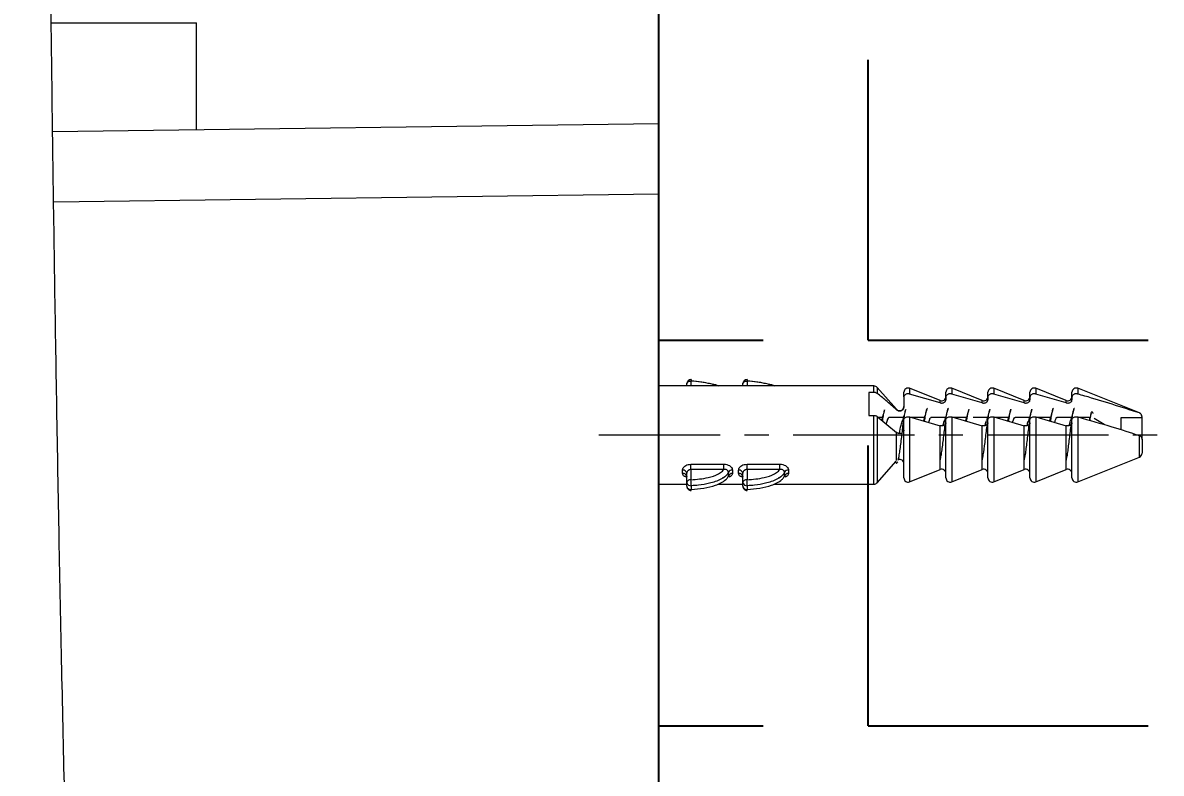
# Model space of a CAD drawing. Extents: x 1944 to 4044, y -46 to 2924.
# Drawn here: x 3646.6 to 3727.9, y 628.8 to 682.3 of the extents above; entities that cross this region are included whole.
import ezdxf

# ---------------------------------------------------------------- set-up
doc = ezdxf.new("R2010")
doc.units = 0
doc.header["$LTSCALE"] = 23.1
doc.linetypes.add('CENTER', pattern=[0.6, 0.375, -0.075, 0.075, -0.075])
doc.layers.get('0').update_dxf_attribs({"linetype": 'CONTINUOUS'})
doc.layers.get('Defpoints').update_dxf_attribs({"linetype": 'CONTINUOUS'})
doc.layers.add('HT', color=3, linetype='CONTINUOUS')
doc.styles.get("Standard").update_dxf_attribs({"font": 'txt.shx', "bigfont": 'whgtxt.shx'})
doc.dimstyles.get("Standard").update_dxf_attribs({"dimtxt": 2.5, "dimasz": 0.18, "dimexe": 0.18, "dimexo": 0.0625, "dimgap": 0.09, "dimtad": 0, "dimtih": 1, "dimtoh": 1, "dimdec": 4, "dimzin": 0, "dimdsep": 46, "dimtxsty": 'Standard', "dimcen": 0.09, "dimadec": 0, "dimazin": 0, "dimtp": 0.001, "dimtm": 0.001, "dimtfac": 1, "dimtdec": 4, "dimtofl": 0, "dimtmove": 0, "dimatfit": 0, "dimfxl": 0, "dimtolj": 1, "dimtzin": 0, "dimarcsym": 0})

# ---------------------------------------------------------------- blocks, each defined once
blk = doc.blocks.new('A$C1AB136E0')
at = {"color": 7, "linetype": 'Continuous', "lineweight": 15}
for p, q in [((472.326, 268.205), (482.646, 268.205)), ((482.646, 260.559), (482.646, 268.205)), ((515.647, 260.991), (472.377, 260.425)), ((515.647, 255.991), (515.647, 260.991)), ((515.647, 255.991), (515.647, 153.064)), ((531.012, 242.292), (515.647, 242.292)), ((517.647, 242.292), (517.647, 242.447)), ((521.647, 242.292), (521.647, 242.447)), ((530.647, 241.833), (530.647, 240.196)), ((531.012, 241.833), (530.647, 241.833)), ((532.622, 240.632), (531.236, 242.192)), ((533.147, 241.521), (533.147, 241.849)), ((533.147, 241.521), (533.147, 240.764)), ((535.735, 241.257), (533.558, 242.128)), ((535.735, 241.091), (533.558, 241.718)), ((536.147, 241.521), (536.147, 241.849)), ((536.147, 241.521), (536.147, 241.295)), ((538.735, 241.257), (536.558, 242.128)), ((538.735, 241.091), (536.558, 241.718)), ((539.147, 241.521), (539.147, 241.849)), ((539.147, 241.521), (539.147, 241.295)), ((541.735, 241.257), (539.558, 242.128)), ((541.735, 241.091), (539.558, 241.718)), ((542.147, 241.521), (542.147, 241.849)), ((542.147, 241.521), (542.147, 241.295)), ((544.735, 241.257), (542.558, 242.128)), ((544.735, 241.091), (542.558, 241.718)), ((545.147, 241.521), (545.147, 241.849)), ((545.147, 241.521), (545.147, 241.295)), ((549.958, 240.368), (545.558, 242.128)), ((515.655, 240.042), (515.647, 240.07)), ((530.647, 240.196), (531.012, 240.196)), ((531.236, 240.126), (532.622, 238.984)), ((531.605, 240.042), (531.337, 240.042)), ((533.105, 240.042), (532.082, 240.042)), ((533.147, 235.735), (533.147, 239.886)), ((533.558, 240.081), (535.735, 239.461)), ((534.605, 240.042), (533.582, 240.042)), ((536.105, 240.042), (535.082, 240.042)), ((536.147, 235.735), (536.147, 239.886)), ((536.558, 240.081), (538.735, 239.461)), ((537.605, 240.042), (536.582, 240.042)), ((539.105, 240.042), (538.081, 240.042)), ((539.147, 235.735), (539.147, 239.886)), ((539.558, 240.081), (541.735, 239.461)), ((540.605, 240.042), (539.581, 240.042)), ((542.105, 240.042), (541.081, 240.042)), ((542.147, 235.735), (542.147, 239.886)), ((542.558, 240.081), (544.735, 239.461)), ((543.605, 240.042), (542.581, 240.042)), ((545.105, 240.042), (544.081, 240.042)), ((544.943, 239.459), (545.038, 239.827)), ((545.147, 235.735), (545.147, 239.886)), ((546.43, 240.042), (545.582, 240.042)), ((547.451, 239.54), (546.72, 239.962)), ((548.647, 240.043), (550.147, 240.043)), ((548.647, 239.178), (548.647, 240.043)), ((550.147, 240.043), (550.147, 240.058)), ((550.147, 238.483), (550.147, 240.043)), ((550.147, 238.483), (550.147, 237.504)), ((517.947, 236.71), (520.296, 236.71)), ((517.947, 236.334), (517.947, 236.71)), ((520.296, 236.334), (520.296, 236.71)), ((521.947, 236.71), (524.296, 236.71)), ((521.947, 236.334), (521.947, 236.71)), ((524.296, 236.334), (524.296, 236.71)), ((531.236, 235.393), (532.596, 236.923)), ((532.736, 236.988), (532.819, 237.264)), ((545.558, 235.457), (549.958, 237.217)), ((517.347, 236.047), (517.347, 236.29)), ((517.647, 235.402), (517.647, 236.075)), ((517.947, 236.334), (517.947, 235.6)), ((520.296, 236.334), (517.947, 236.334)), ((520.604, 235.83), (520.616, 235.873)), ((521.347, 236.047), (521.347, 236.29)), ((521.647, 235.402), (521.647, 236.075)), ((521.947, 236.334), (521.947, 235.6)), ((524.296, 236.334), (521.947, 236.334)), ((524.604, 235.83), (524.616, 235.873)), ((533.558, 235.457), (535.735, 236.328)), ((536.558, 235.457), (538.735, 236.328)), ((539.558, 235.457), (541.735, 236.328)), ((542.558, 235.457), (544.735, 236.328)), ((515.647, 235.292), (517.647, 235.292)), ((517.647, 235.138), (517.647, 235.402)), ((517.963, 235.177), (517.963, 234.913)), ((519.889, 235.292), (521.647, 235.292)), ((521.647, 235.138), (521.647, 235.402)), ((521.963, 235.177), (521.963, 234.913)), ((523.889, 235.292), (531.012, 235.292))]:
    blk.add_line(p, q, dxfattribs=at)
at = {"color": 8, "linetype": 'Continuous', "lineweight": 15}
for p, q in [((472.451, 255.426), (515.647, 255.991)), ((517.947, 242.645), (517.947, 242.292)), ((521.947, 242.645), (521.947, 242.292)), ((531.012, 241.833), (531.012, 242.292)), ((531.236, 242.192), (531.236, 241.762)), ((533.558, 242.128), (533.558, 241.718)), ((536.558, 242.128), (536.558, 241.718)), ((539.558, 242.128), (539.558, 241.718)), ((542.558, 242.128), (542.558, 241.718)), ((545.558, 242.128), (545.558, 241.718)), ((532.622, 240.601), (532.622, 240.632)), ((535.735, 241.091), (535.735, 241.257)), ((538.735, 241.091), (538.735, 241.257)), ((541.735, 241.091), (541.735, 241.257)), ((544.735, 241.091), (544.735, 241.257)), ((531.012, 235.292), (531.012, 240.196)), ((531.236, 240.126), (531.236, 235.393)), ((533.558, 240.081), (533.558, 235.457)), ((536.558, 240.081), (536.558, 235.457)), ((539.558, 240.081), (539.558, 235.457)), ((542.558, 240.081), (542.558, 235.457)), ((545.558, 240.081), (545.558, 235.457)), ((549.958, 240.366), (549.958, 240.368)), ((532.622, 236.971), (532.622, 238.984)), ((535.735, 236.328), (535.735, 239.461)), ((538.735, 236.328), (538.735, 239.461)), ((541.735, 236.328), (541.735, 239.461)), ((544.735, 236.328), (544.735, 239.461)), ((549.958, 237.217), (549.958, 238.76)), ((520.296, 235.737), (520.193, 235.737)), ((524.296, 235.737), (524.193, 235.737))]:
    blk.add_line(p, q, dxfattribs=at)
at = {"color": 7, "linetype": 'Continuous', "lineweight": 15, "flags": 128}
for points in [[(517.647, 242.447), (517.652, 242.486), (517.669, 242.523), (517.697, 242.557), (517.735, 242.587), (517.78, 242.612), (517.832, 242.63), (517.888, 242.641), (517.947, 242.645)], [(521.647, 242.447), (521.652, 242.486), (521.669, 242.523), (521.697, 242.557), (521.735, 242.587), (521.78, 242.612), (521.832, 242.63), (521.888, 242.641), (521.947, 242.645)], [(517.947, 235.6), (517.888, 235.596), (517.832, 235.585), (517.78, 235.567), (517.735, 235.542), (517.697, 235.512), (517.669, 235.478), (517.652, 235.44), (517.647, 235.402)], [(521.947, 235.6), (521.888, 235.596), (521.832, 235.585), (521.78, 235.567), (521.735, 235.542), (521.697, 235.512), (521.669, 235.478), (521.652, 235.44), (521.647, 235.402)]]:
    blk.add_lwpolyline(points, dxfattribs=at)
at = {"color": 7, "linetype": 'Continuous', "lineweight": 15}
for centre, radius, start, end in [((517.947, 242.447), 0.3, 90, 180), ((517.947, 242.447), 0.3, 87.72406, 90), ((517.694, 242.695), 0.27, 355.0317, 11.00296), ((521.947, 242.447), 0.3, 90, 180), ((521.947, 242.447), 0.3, 87.72406, 90), ((521.694, 242.695), 0.27, 355.0317, 11.00296), ((531.012, 241.992), 0.3, 41.63354, 90), ((533.447, 241.849), 0.3, 68.19859, 180), ((535.847, 241.535), 0.3, 248.19859, 0), ((536.447, 241.849), 0.3, 68.19859, 180), ((538.847, 241.535), 0.3, 248.19859, 0), ((539.447, 241.849), 0.3, 68.19859, 180), ((541.847, 241.535), 0.3, 248.19859, 0), ((542.447, 241.849), 0.3, 68.19859, 180), ((544.847, 241.535), 0.3, 248.19859, 0), ((545.447, 241.849), 0.3, 68.19859, 180), ((532.847, 240.831), 0.3, 221.63354, 0), ((549.847, 240.089), 0.3, 48.06744, 68.19859), ((549.847, 237.495), 0.3, 291.80141, 0), ((532.847, 236.753), 0.3, 0, 108.84559), ((517.383, 236.024), 0.268, 11.01932, 97.85444), ((517.375, 235.774), 0.274, 7.72176, 96.05056), ((520.878, 235.992), 0.299, 84.79386, 150.96015), ((520.89, 235.745), 0.302, 87.09534, 154.93986), ((521.383, 236.024), 0.268, 11.01932, 97.85444), ((521.375, 235.774), 0.274, 7.72176, 96.05056), ((524.878, 235.992), 0.299, 84.79386, 150.96015), ((524.89, 235.745), 0.302, 87.09534, 154.93986), ((533.447, 235.735), 0.3, 180, 291.80141), ((535.847, 236.049), 0.3, 0, 111.80141), ((536.447, 235.735), 0.3, 180, 291.80141), ((538.847, 236.049), 0.3, 0, 111.80141), ((539.447, 235.735), 0.3, 180, 291.80141), ((541.847, 236.049), 0.3, 0, 111.80141), ((542.447, 235.735), 0.3, 180, 291.80141), ((544.847, 236.049), 0.3, 0, 111.80141), ((545.447, 235.735), 0.3, 180, 291.80141), ((517.918, 235.448), 0.275, 189.76692, 279.32589), ((517.947, 235.138), 0.3, 180, 272.27594), ((517.918, 235.184), 0.275, 189.76692, 279.32589), ((510.894, 235.124), 7.068, 0.43045, 3.86291), ((517.694, 234.889), 0.27, 348.99704, 4.9683), ((521.918, 235.448), 0.275, 189.76692, 279.32589), ((521.947, 235.138), 0.3, 180, 272.27594), ((521.918, 235.184), 0.275, 189.76692, 279.32589), ((514.894, 235.124), 7.068, 0.43045, 3.86291), ((521.694, 234.889), 0.27, 348.99704, 4.9683), ((531.012, 235.592), 0.3, 270, 318.36646)]:
    blk.add_arc(centre, radius, start, end, dxfattribs=at)
at = {"color": 8, "linetype": 'Continuous', "lineweight": 15}
for centre in [(518.393, 242.644), (522.393, 242.644)]:
    blk.add_arc(centre, 0.446, 166.72608, 179.89694, dxfattribs=at)
at = {"color": 7, "linetype": 'Continuous', "lineweight": 15}
for points, knots in [([(459.003, 95.642), (459.011, 92.871), (459.024, 87.574), (459.136, 79.999), (459.299, 73.094), (459.524, 66.096), (459.814, 59.12), (460.169, 52.345), (460.563, 46.077), (460.984, 40.374), (461.42, 35.27), (461.831, 30.989), (462.228, 27.279), (462.654, 23.657), (463.126, 20.079), (463.642, 16.63), (464.173, 13.542), (464.624, 11.257), (465.103, 9.216), (465.566, 7.56), (466.146, 5.9), (466.791, 4.463), (467.443, 3.36), (467.98, 2.647), (468.413, 2.182), (468.702, 1.904), (469.285, 1.417), (470.131, 0.851), (471.262, 0.358), (472.358, 0.084), (473.424, -0.04), (474.647, 0.006), (476.151, 0.35), (477.833, 1.178), (479.546, 2.757), (480.558, 4.538), (481.042, 5.932), (481.356, 7.23), (481.629, 8.84), (481.879, 11.062), (482.075, 14.191), (482.171, 18.566), (482.146, 23.771), (481.997, 29.791), (481.729, 36.398), (481.355, 43.463), (480.911, 50.836), (480.382, 59.084), (479.775, 68.229), (479.101, 78.246), (478.426, 88.412), (477.883, 96.992), (477.48, 103.755), (477.21, 108.47), (476.985, 112.553), (476.804, 115.949), (476.66, 118.711), (476.509, 121.691), (476.321, 125.471), (476.077, 130.578), (475.793, 136.76), (475.484, 143.869), (475.169, 151.52), (474.867, 159.316), (474.433, 171.172), (473.92, 186.832), (473.386, 206.149), (472.955, 225.01), (472.615, 243.604), (472.344, 262.042), (472.149, 278.666), (472.003, 293.653), (471.889, 307.176), (471.787, 321.067), (471.695, 335.335), (471.613, 349.757), (471.551, 362.092), (471.505, 372.087), (471.472, 379.717), (471.445, 386.979), (471.421, 393.863), (471.402, 400.365), (471.386, 406.712), (471.373, 413.263), (471.364, 419.415), (471.359, 425.16), (471.356, 430.368), (471.356, 435.869), (471.359, 441.668), (471.364, 447.702), (471.373, 453.647), (471.384, 459.02), (471.395, 463.565), (471.406, 467.286), (471.415, 470.341), (471.423, 472.801), (471.431, 475.074), (471.441, 477.844), (471.455, 481.586), (471.475, 486.303), (471.498, 491.489), (471.523, 496.774), (471.558, 503.486), (471.602, 511.483), (471.691, 526.523), (471.828, 547.454), (471.961, 567.859), (472.048, 582.175), (472.095, 590.306), (472.145, 599.204), (472.196, 608.923), (472.248, 619.478), (472.3, 630.884), (472.351, 643.156), (472.401, 656.313), (472.448, 670.374), (472.492, 685.358), (472.532, 701.287), (472.566, 717.834), (472.595, 734.984), (472.617, 752.724), (472.633, 771.388), (472.644, 791), (472.645, 804.394), (472.646, 811.252)], [0, 0, 0, 0, 0.008145, 0.015564, 0.022509, 0.029124, 0.037454, 0.04522, 0.052434, 0.060391, 0.067592, 0.074026, 0.079876, 0.085709, 0.093023, 0.100349, 0.107675, 0.115182, 0.119393, 0.123969, 0.128909, 0.134097, 0.138394, 0.141512, 0.142944, 0.143868, 0.144457, 0.146349, 0.148521, 0.149723, 0.151059, 0.15287, 0.155236, 0.158159, 0.161541, 0.165725, 0.170124, 0.174706, 0.179319, 0.183963, 0.191786, 0.199762, 0.20776, 0.215528, 0.223175, 0.230799, 0.23844, 0.246093, 0.255793, 0.265694, 0.275717, 0.285765, 0.290965, 0.295645, 0.299669, 0.303017, 0.305676, 0.307833, 0.311829, 0.31686, 0.322959, 0.330168, 0.33799, 0.345756, 0.353456, 0.373489, 0.392845, 0.411821, 0.43072, 0.449481, 0.468135, 0.481581, 0.495404, 0.50961, 0.524201, 0.539181, 0.553843, 0.562, 0.569787, 0.577195, 0.584213, 0.590836, 0.59707, 0.603611, 0.610847, 0.615847, 0.621138, 0.626725, 0.63261, 0.638796, 0.645089, 0.650687, 0.655124, 0.658891, 0.661983, 0.664395, 0.666357, 0.668878, 0.672798, 0.677703, 0.68317, 0.688505, 0.693696, 0.703468, 0.712667, 0.739079, 0.766464, 0.773859, 0.781917, 0.79077, 0.800431, 0.81091, 0.822219, 0.834373, 0.847385, 0.861272, 0.876051, 0.89174, 0.90836, 0.924903, 0.942315, 0.960617, 0.979836, 1, 1, 1, 1]), ([(519.762, 242.292), (519.76, 242.294), (519.642, 242.365), (519.033, 242.528), (518.417, 242.594), (517.947, 242.645)], [0, 0, 0, 0, 0.004696, 0.240878, 1, 1, 1, 1]), ([(517.963, 242.672), (518.463, 242.617), (519.124, 242.544), (519.778, 242.371), (519.906, 242.293), (519.906, 242.292)], [0, 0, 0, 0, 0.754507, 0.998338, 1, 1, 1, 1]), ([(523.762, 242.292), (523.76, 242.294), (523.642, 242.365), (523.033, 242.528), (522.417, 242.594), (521.947, 242.645)], [0, 0, 0, 0, 0.004696, 0.240878, 1, 1, 1, 1]), ([(521.963, 242.672), (522.463, 242.617), (523.124, 242.544), (523.778, 242.371), (523.906, 242.293), (523.906, 242.292)], [0, 0, 0, 0, 0.7545074, 0.9983377, 1, 1, 1, 1]), ([(531.236, 241.762), (531.211, 241.779), (531.169, 241.806), (531.09, 241.828), (531.04, 241.831), (531.012, 241.833)], [0, 0, 0, 0, 0.417135, 0.671648, 1, 1, 1, 1]), ([(532.622, 240.601), (532.374, 240.821), (531.928, 241.217), (531.449, 241.595), (531.236, 241.762)], [0, 0, 0, 0, 0.555879, 1, 1, 1, 1]), ([(533.558, 241.718), (533.542, 241.721), (533.508, 241.73), (533.44, 241.735), (533.356, 241.727), (533.269, 241.696), (533.2, 241.648), (533.155, 241.587), (533.149, 241.542), (533.147, 241.521)], [0, 0, 0, 0, 0.084724, 0.179843, 0.339851, 0.499733, 0.663165, 0.835664, 1, 1, 1, 1]), ([(536.558, 241.718), (536.542, 241.721), (536.508, 241.73), (536.44, 241.735), (536.356, 241.727), (536.269, 241.696), (536.2, 241.648), (536.155, 241.587), (536.149, 241.542), (536.147, 241.521)], [0, 0, 0, 0, 0.084724, 0.179843, 0.339851, 0.499733, 0.663165, 0.835664, 1, 1, 1, 1]), ([(539.558, 241.718), (539.542, 241.721), (539.508, 241.73), (539.44, 241.735), (539.356, 241.727), (539.269, 241.696), (539.2, 241.648), (539.155, 241.587), (539.149, 241.542), (539.147, 241.521)], [0, 0, 0, 0, 0.084724, 0.179843, 0.339851, 0.499733, 0.663165, 0.835664, 1, 1, 1, 1]), ([(542.558, 241.718), (542.542, 241.721), (542.508, 241.73), (542.44, 241.735), (542.356, 241.727), (542.269, 241.696), (542.2, 241.648), (542.155, 241.587), (542.149, 241.542), (542.147, 241.521)], [0, 0, 0, 0, 0.084724, 0.179843, 0.339851, 0.499733, 0.663165, 0.835664, 1, 1, 1, 1]), ([(545.558, 241.718), (545.542, 241.721), (545.508, 241.73), (545.44, 241.735), (545.356, 241.727), (545.269, 241.696), (545.2, 241.648), (545.155, 241.587), (545.149, 241.542), (545.147, 241.521)], [0, 0, 0, 0, 0.084724, 0.179843, 0.339851, 0.499733, 0.663165, 0.835664, 1, 1, 1, 1]), ([(549.958, 240.366), (548.666, 240.784), (547.212, 241.253), (545.723, 241.671), (545.558, 241.718)], [0, 0, 0, 0, 0.889111, 1, 1, 1, 1]), ([(531.774, 240.599), (531.734, 240.465), (531.656, 240.201), (531.576, 239.949), (531.537, 239.825)], [0, 0, 0, 0, 0.505747, 1, 1, 1, 1]), ([(531.631, 239.8), (531.632, 239.809), (531.655, 239.981), (531.701, 240.243), (531.744, 240.503), (531.769, 240.574), (531.774, 240.587)], [0, 0, 0, 0, 0.023413, 0.470441, 0.907302, 1, 1, 1, 1]), ([(532.622, 240.601), (532.638, 240.589), (532.672, 240.56), (532.742, 240.528), (532.825, 240.513), (532.905, 240.517), (532.986, 240.541), (533.065, 240.589), (533.126, 240.662), (533.146, 240.726), (533.147, 240.76), (533.147, 240.764)], [0, 0, 0, 0, 0.0917137, 0.209724, 0.3099809, 0.4104621, 0.5068918, 0.6386949, 0.8054963, 0.9743911, 1, 1, 1, 1]), ([(532.737, 237.006), (532.748, 237.041), (532.779, 237.147), (532.834, 237.453), (532.893, 237.889), (532.958, 238.394), (533.023, 238.924), (533.082, 239.446), (533.147, 239.926), (533.212, 240.312), (533.252, 240.543), (533.275, 240.6), (533.277, 240.604)], [0, 0, 0, 0, 0.058237, 0.176023, 0.291073, 0.408328, 0.526078, 0.641105, 0.75842, 0.87613, 0.991139, 1, 1, 1, 1]), ([(533.277, 240.609), (533.237, 240.475), (533.159, 240.209), (533.078, 239.954), (533.038, 239.829)], [0, 0, 0, 0, 0.506221, 1, 1, 1, 1]), ([(534.78, 240.621), (534.74, 240.485), (534.661, 240.216), (534.579, 239.958), (534.539, 239.831)], [0, 0, 0, 0, 0.507002, 1, 1, 1, 1]), ([(534.629, 239.776), (534.639, 239.85), (534.67, 240.08), (534.724, 240.378), (534.775, 240.63), (534.809, 240.693), (534.822, 240.717)], [0, 0, 0, 0, 0.152496, 0.480917, 0.802933, 1, 1, 1, 1]), ([(535.735, 241.091), (535.737, 241.09), (535.77, 241.081), (535.836, 241.071), (535.93, 241.08), (536.014, 241.108), (536.084, 241.155), (536.133, 241.218), (536.147, 241.268), (536.147, 241.294), (536.147, 241.295)], [0, 0, 0, 0, 0.0103779, 0.1749802, 0.3242738, 0.4717552, 0.6291418, 0.8032581, 0.9941828, 1, 1, 1, 1]), ([(535.736, 236.992), (535.755, 237.067), (535.795, 237.225), (535.857, 237.606), (535.917, 238.072), (535.982, 238.59), (536.046, 239.122), (536.106, 239.631), (536.171, 240.084), (536.235, 240.439), (536.283, 240.657), (536.313, 240.703), (536.322, 240.716)], [0, 0, 0, 0, 0.096321, 0.204045, 0.310205, 0.41886, 0.526517, 0.632722, 0.741399, 0.848987, 0.955241, 1, 1, 1, 1]), ([(536.283, 240.631), (536.243, 240.494), (536.163, 240.223), (536.08, 239.961), (536.039, 239.832)], [0, 0, 0, 0, 0.5078833, 1, 1, 1, 1]), ([(537.786, 240.64), (537.745, 240.501), (537.664, 240.227), (537.58, 239.962), (537.539, 239.831)], [0, 0, 0, 0, 0.508784, 1, 1, 1, 1]), ([(537.628, 239.777), (537.647, 239.906), (537.7, 240.279), (537.75, 240.47), (537.783, 240.594)], [0, 0, 0, 0, 0.347625, 1, 1, 1, 1]), ([(538.733, 236.989), (538.739, 237.008), (538.767, 237.088), (538.839, 237.465), (538.919, 238.089), (539.007, 238.788), (539.067, 239.315), (539.13, 239.809), (539.196, 240.224), (539.245, 240.507), (539.276, 240.595), (539.286, 240.624)], [0, 0, 0, 0, 0.034705, 0.150142, 0.375145, 0.49057, 0.603538, 0.717508, 0.83292, 0.945823, 1, 1, 1, 1]), ([(538.735, 241.091), (538.737, 241.09), (538.77, 241.081), (538.836, 241.071), (538.93, 241.08), (539.014, 241.108), (539.084, 241.155), (539.133, 241.218), (539.147, 241.268), (539.147, 241.294), (539.147, 241.295)], [0, 0, 0, 0, 0.010378, 0.17498, 0.324274, 0.471755, 0.629142, 0.803258, 0.994183, 1, 1, 1, 1]), ([(539.287, 240.643), (539.245, 240.502), (539.164, 240.227), (539.079, 239.959), (539.038, 239.827)], [0, 0, 0, 0, 0.509484, 1, 1, 1, 1]), ([(540.787, 240.645), (540.746, 240.504), (540.664, 240.227), (540.579, 239.957), (540.537, 239.824)], [0, 0, 0, 0, 0.510043, 1, 1, 1, 1]), ([(540.629, 239.776), (540.633, 239.811), (540.659, 240.007), (540.708, 240.287), (540.753, 240.543), (540.78, 240.612), (540.787, 240.629)], [0, 0, 0, 0, 0.085303, 0.486645, 0.878639, 1, 1, 1, 1]), ([(541.733, 236.99), (541.747, 237.04), (541.783, 237.165), (541.841, 237.499), (541.901, 237.945), (541.965, 238.455), (542.03, 238.986), (542.09, 239.505), (542.154, 239.977), (542.219, 240.353), (542.261, 240.578), (542.285, 240.631), (542.288, 240.638)], [0, 0, 0, 0, 0.077144, 0.191543, 0.303416, 0.417768, 0.532119, 0.643992, 0.758391, 0.872693, 0.984571, 1, 1, 1, 1]), ([(541.735, 241.091), (541.737, 241.09), (541.77, 241.081), (541.836, 241.071), (541.93, 241.08), (542.014, 241.108), (542.084, 241.155), (542.133, 241.218), (542.147, 241.268), (542.147, 241.294), (542.147, 241.295)], [0, 0, 0, 0, 0.010378, 0.17498, 0.324274, 0.471755, 0.629142, 0.803258, 0.994183, 1, 1, 1, 1]), ([(542.288, 240.647), (542.246, 240.505), (542.164, 240.228), (542.078, 239.956), (542.036, 239.823)], [0, 0, 0, 0, 0.510447, 1, 1, 1, 1]), ([(543.788, 240.649), (543.747, 240.507), (543.665, 240.229), (543.578, 239.956), (543.536, 239.822)], [0, 0, 0, 0, 0.510696, 1, 1, 1, 1]), ([(543.629, 239.776), (543.642, 239.867), (543.676, 240.113), (543.731, 240.415), (543.78, 240.647), (543.811, 240.699), (543.822, 240.716)], [0, 0, 0, 0, 0.190889, 0.518488, 0.84101, 1, 1, 1, 1]), ([(544.73, 236.971), (544.732, 236.976), (544.754, 237.034), (544.801, 237.266), (544.864, 237.652), (544.924, 238.131), (545.011, 238.819), (545.092, 239.544), (545.179, 240.131), (545.241, 240.473), (545.288, 240.673), (545.315, 240.71), (545.322, 240.719)], [0, 0, 0, 0, 0.0098131, 0.1177005, 0.2242398, 0.3298431, 0.4377431, 0.6480767, 0.7559873, 0.8623722, 0.9681092, 1, 1, 1, 1]), ([(544.735, 241.091), (544.737, 241.09), (544.77, 241.081), (544.836, 241.071), (544.93, 241.08), (545.014, 241.108), (545.084, 241.155), (545.133, 241.218), (545.147, 241.268), (545.147, 241.294), (545.147, 241.295)], [0, 0, 0, 0, 0.0103779, 0.1749802, 0.3242738, 0.4717552, 0.6291418, 0.8032581, 0.9941828, 1, 1, 1, 1]), ([(545.289, 240.651), (545.247, 240.509), (545.165, 240.23), (545.079, 239.957), (545.036, 239.823)], [0, 0, 0, 0, 0.510801, 1, 1, 1, 1]), ([(531.012, 240.196), (531.024, 240.195), (531.054, 240.195), (531.116, 240.185), (531.183, 240.162), (531.221, 240.136), (531.236, 240.126)], [0, 0, 0, 0, 0.143051, 0.35299, 0.744782, 1, 1, 1, 1]), ([(532.082, 240.033), (532.042, 240.013), (531.974, 239.98), (531.907, 239.707), (531.88, 239.596)], [0, 0, 0, 0, 0.593659, 1, 1, 1, 1]), ([(532.827, 238.904), (532.867, 239.116), (532.939, 239.505), (533.012, 239.729), (533.045, 239.831)], [0, 0, 0, 0, 0.54462, 1, 1, 1, 1]), ([(533.147, 239.886), (533.15, 239.91), (533.157, 239.96), (533.213, 240.025), (533.296, 240.073), (533.381, 240.094), (533.467, 240.098), (533.522, 240.091), (533.555, 240.082), (533.558, 240.081)], [0, 0, 0, 0, 0.183485, 0.373192, 0.554244, 0.72489, 0.820724, 0.983017, 1, 1, 1, 1]), ([(535.082, 240.01), (535.049, 240.01), (534.99, 240.009), (534.933, 239.793), (534.908, 239.697)], [0, 0, 0, 0, 0.557009, 1, 1, 1, 1]), ([(535.942, 239.458), (535.952, 239.504), (535.986, 239.676), (536.02, 239.758), (536.045, 239.818)], [0, 0, 0, 0, 0.26869, 1, 1, 1, 1]), ([(536.147, 239.886), (536.15, 239.91), (536.157, 239.96), (536.213, 240.025), (536.296, 240.073), (536.381, 240.094), (536.467, 240.098), (536.522, 240.091), (536.555, 240.082), (536.558, 240.081)], [0, 0, 0, 0, 0.183485, 0.373192, 0.554244, 0.72489, 0.820724, 0.983017, 1, 1, 1, 1]), ([(538.944, 239.459), (538.961, 239.541), (538.995, 239.705), (539.027, 239.774), (539.044, 239.809)], [0, 0, 0, 0, 0.499122, 1, 1, 1, 1]), ([(539.147, 239.886), (539.15, 239.91), (539.157, 239.96), (539.213, 240.025), (539.296, 240.073), (539.381, 240.094), (539.467, 240.098), (539.522, 240.091), (539.555, 240.082), (539.558, 240.081)], [0, 0, 0, 0, 0.183485, 0.373192, 0.554244, 0.72489, 0.820724, 0.983017, 1, 1, 1, 1]), ([(541.081, 240.001), (541.065, 240.011), (541.007, 240.045), (540.948, 239.898), (540.904, 239.707), (540.902, 239.699)], [0, 0, 0, 0, 0.2712, 0.968097, 1, 1, 1, 1]), ([(541.944, 239.459), (541.969, 239.582), (541.999, 239.729), (542.027, 239.785), (542.032, 239.794)], [0, 0, 0, 0, 0.832217, 1, 1, 1, 1]), ([(542.147, 239.886), (542.15, 239.91), (542.157, 239.96), (542.213, 240.025), (542.296, 240.073), (542.381, 240.094), (542.467, 240.098), (542.522, 240.091), (542.555, 240.082), (542.558, 240.081)], [0, 0, 0, 0, 0.183485, 0.373192, 0.554244, 0.72489, 0.820724, 0.983017, 1, 1, 1, 1]), ([(544.081, 240.015), (544.073, 240.023), (544.023, 240.073), (543.965, 239.942), (543.914, 239.733), (543.905, 239.698)], [0, 0, 0, 0, 0.14152, 0.855959, 1, 1, 1, 1]), ([(545.147, 239.886), (545.15, 239.91), (545.157, 239.96), (545.213, 240.025), (545.296, 240.073), (545.381, 240.094), (545.467, 240.098), (545.522, 240.091), (545.555, 240.082), (545.558, 240.081)], [0, 0, 0, 0, 0.183485, 0.373192, 0.554244, 0.72489, 0.820724, 0.983017, 1, 1, 1, 1]), ([(545.558, 240.081), (546.377, 239.854), (547.864, 239.443), (549.309, 238.972), (549.958, 238.76)], [0, 0, 0, 0, 0.551068, 1, 1, 1, 1]), ([(546.527, 240.371), (546.487, 240.234), (546.438, 240.062), (546.385, 239.895), (546.375, 239.861)], [0, 0, 0, 0, 0.800147, 1, 1, 1, 1]), ([(546.438, 239.83), (546.457, 239.983), (546.497, 240.294), (546.559, 240.472), (546.605, 240.477), (546.631, 240.348), (546.636, 240.325)], [0, 0, 0, 0, 0.304771, 0.621784, 0.93212, 1, 1, 1, 1]), ([(550.147, 240.058), (550.146, 240.073), (550.144, 240.145), (550.115, 240.246), (550.031, 240.333), (549.976, 240.358), (549.958, 240.366)], [0, 0, 0, 0, 0.133829, 0.620556, 0.872451, 1, 1, 1, 1]), ([(532.959, 238.921), (532.938, 238.915), (532.891, 238.9), (532.809, 238.9), (532.729, 238.918), (532.666, 238.948), (532.635, 238.974), (532.622, 238.984)], [0, 0, 0, 0, 0.17937, 0.405546, 0.614947, 0.837369, 1, 1, 1, 1]), ([(533.147, 239.142), (533.147, 239.14), (533.146, 239.109), (533.134, 239.053), (533.089, 239.008), (533.07, 238.988)], [0, 0, 0, 0, 0.03151, 0.568194, 1, 1, 1, 1]), ([(536.147, 239.663), (536.146, 239.65), (536.143, 239.611), (536.109, 239.549), (536.035, 239.488), (535.939, 239.452), (535.838, 239.442), (535.771, 239.451), (535.739, 239.46), (535.735, 239.461)], [0, 0, 0, 0, 0.097273, 0.292654, 0.486369, 0.666656, 0.828898, 0.980059, 1, 1, 1, 1]), ([(539.147, 239.663), (539.146, 239.65), (539.143, 239.611), (539.109, 239.549), (539.035, 239.488), (538.939, 239.452), (538.838, 239.442), (538.771, 239.451), (538.739, 239.46), (538.735, 239.461)], [0, 0, 0, 0, 0.097273, 0.292654, 0.486369, 0.666656, 0.828898, 0.980059, 1, 1, 1, 1]), ([(542.147, 239.663), (542.146, 239.65), (542.143, 239.611), (542.109, 239.549), (542.035, 239.488), (541.939, 239.452), (541.838, 239.442), (541.771, 239.451), (541.739, 239.46), (541.735, 239.461)], [0, 0, 0, 0, 0.097273, 0.292654, 0.486369, 0.666656, 0.828898, 0.980059, 1, 1, 1, 1]), ([(545.147, 239.663), (545.146, 239.65), (545.143, 239.611), (545.109, 239.549), (545.035, 239.488), (544.939, 239.452), (544.838, 239.442), (544.771, 239.451), (544.739, 239.46), (544.735, 239.461)], [0, 0, 0, 0, 0.097273, 0.292654, 0.486369, 0.666656, 0.828898, 0.980059, 1, 1, 1, 1]), ([(549.958, 238.76), (549.962, 238.759), (549.989, 238.749), (550.02, 238.732), (550.076, 238.688), (550.135, 238.609), (550.142, 238.529), (550.147, 238.483)], [0, 0, 0, 0, 0.025596, 0.19508, 0.24725, 0.564914, 1, 1, 1, 1]), ([(517.347, 236.29), (517.35, 236.32), (517.358, 236.396), (517.434, 236.514), (517.571, 236.621), (517.749, 236.696), (517.88, 236.705), (517.947, 236.71)], [0, 0, 0, 0, 0.141948, 0.3524597, 0.5653594, 0.7808906, 1, 1, 1, 1]), ([(520.296, 236.71), (520.301, 236.71), (520.373, 236.71), (520.512, 236.692), (520.681, 236.624), (520.811, 236.524), (520.892, 236.409), (520.901, 236.327), (520.905, 236.29)], [0, 0, 0, 0, 0.016892, 0.235372, 0.450772, 0.624179, 0.82807, 1, 1, 1, 1]), ([(521.347, 236.29), (521.35, 236.32), (521.358, 236.396), (521.434, 236.514), (521.571, 236.621), (521.749, 236.696), (521.88, 236.705), (521.947, 236.71)], [0, 0, 0, 0, 0.141948, 0.35246, 0.565359, 0.780891, 1, 1, 1, 1]), ([(524.296, 236.71), (524.301, 236.71), (524.373, 236.71), (524.512, 236.692), (524.681, 236.624), (524.811, 236.524), (524.892, 236.409), (524.901, 236.327), (524.905, 236.29)], [0, 0, 0, 0, 0.0168916, 0.2353719, 0.4507719, 0.6241792, 0.8280698, 1, 1, 1, 1]), ([(532.562, 236.885), (532.568, 236.868), (532.595, 236.787), (532.645, 236.772), (532.685, 236.851), (532.705, 236.891)], [0, 0, 0, 0, 0.120161, 0.565264, 1, 1, 1, 1]), ([(517.637, 235.848), (517.637, 235.849), (517.633, 235.852), (517.647, 235.83), (517.646, 235.818), (517.645, 235.815)], [0, 0, 0, 0, 0.12989, 0.709265, 1, 1, 1, 1]), ([(517.947, 236.334), (517.913, 236.33), (517.846, 236.324), (517.758, 236.275), (517.69, 236.208), (517.652, 236.137), (517.648, 236.093), (517.647, 236.075)], [0, 0, 0, 0, 0.20883, 0.419792, 0.635224, 0.852795, 1, 1, 1, 1]), ([(517.947, 235.6), (518.361, 235.635), (519.044, 235.692), (519.799, 235.944), (520.168, 236.168), (520.266, 236.294), (520.296, 236.334)], [0, 0, 0, 0, 0.472067, 0.778735, 0.931401, 1, 1, 1, 1]), ([(520.616, 236.137), (520.61, 236.122), (520.571, 236.029), (520.415, 235.837), (519.977, 235.555), (519.301, 235.337), (518.578, 235.214), (518.139, 235.187), (517.963, 235.177)], [0, 0, 0, 0, 0.020848, 0.125544, 0.284114, 0.573057, 0.828417, 1, 1, 1, 1]), ([(517.963, 234.913), (518.564, 234.969), (519.311, 235.038), (520.099, 235.37), (520.403, 235.567), (520.563, 235.752), (520.605, 235.847), (520.616, 235.873)], [0, 0, 0, 0, 0.5781079, 0.7187487, 0.8716407, 0.9638999, 1, 1, 1, 1]), ([(520.616, 236.137), (520.615, 236.158), (520.611, 236.203), (520.57, 236.265), (520.504, 236.317), (520.41, 236.351), (520.336, 236.34), (520.296, 236.334)], [0, 0, 0, 0, 0.173018, 0.375117, 0.543599, 0.7526, 1, 1, 1, 1]), ([(520.611, 235.828), (520.616, 235.838), (520.621, 235.849), (520.617, 235.846), (520.616, 235.846)], [0, 0, 0, 0, 0.871294, 1, 1, 1, 1]), ([(520.616, 235.873), (520.616, 235.893), (520.615, 235.978), (520.616, 236.068), (520.616, 236.137)], [0, 0, 0, 0, 0.234311, 1, 1, 1, 1]), ([(520.905, 236.29), (520.904, 236.225), (520.903, 236.141), (520.904, 236.065), (520.905, 236.047)], [0, 0, 0, 0, 0.7656201, 1, 1, 1, 1]), ([(521.637, 235.848), (521.637, 235.849), (521.633, 235.852), (521.647, 235.83), (521.646, 235.818), (521.645, 235.815)], [0, 0, 0, 0, 0.1298904, 0.7092645, 1, 1, 1, 1]), ([(521.947, 236.334), (521.913, 236.33), (521.846, 236.324), (521.758, 236.275), (521.69, 236.208), (521.652, 236.137), (521.648, 236.093), (521.647, 236.075)], [0, 0, 0, 0, 0.2088296, 0.4197925, 0.6352239, 0.8527947, 1, 1, 1, 1]), ([(521.947, 235.6), (522.361, 235.635), (523.044, 235.692), (523.799, 235.944), (524.168, 236.168), (524.266, 236.294), (524.296, 236.334)], [0, 0, 0, 0, 0.472067, 0.778735, 0.931401, 1, 1, 1, 1]), ([(524.616, 236.137), (524.61, 236.122), (524.571, 236.029), (524.415, 235.837), (523.977, 235.555), (523.301, 235.337), (522.578, 235.214), (522.139, 235.187), (521.963, 235.177)], [0, 0, 0, 0, 0.020848, 0.125544, 0.284114, 0.573057, 0.828417, 1, 1, 1, 1]), ([(521.963, 234.913), (522.564, 234.969), (523.311, 235.038), (524.099, 235.37), (524.403, 235.567), (524.563, 235.752), (524.605, 235.847), (524.616, 235.873)], [0, 0, 0, 0, 0.578108, 0.718749, 0.871641, 0.9639, 1, 1, 1, 1]), ([(524.616, 236.137), (524.615, 236.158), (524.611, 236.203), (524.57, 236.265), (524.504, 236.317), (524.41, 236.351), (524.336, 236.34), (524.296, 236.334)], [0, 0, 0, 0, 0.173018, 0.375117, 0.543599, 0.7526, 1, 1, 1, 1]), ([(524.611, 235.828), (524.616, 235.838), (524.621, 235.849), (524.617, 235.846), (524.616, 235.846)], [0, 0, 0, 0, 0.871294, 1, 1, 1, 1]), ([(524.616, 235.873), (524.616, 235.893), (524.615, 235.978), (524.616, 236.068), (524.616, 236.137)], [0, 0, 0, 0, 0.234311, 1, 1, 1, 1]), ([(524.905, 236.29), (524.904, 236.225), (524.903, 236.141), (524.904, 236.065), (524.905, 236.047)], [0, 0, 0, 0, 0.76562, 1, 1, 1, 1])]:
    blk.add_open_spline(points, degree=3, knots=knots, dxfattribs=at)
at = {"color": 8, "linetype": 'Continuous', "lineweight": 15}
for points, knots in [([(517.628, 235.78), (517.574, 235.8), (517.47, 235.839), (517.367, 235.933), (517.353, 236.009), (517.347, 236.047)], [0, 0, 0, 0, 0.343485, 0.674577, 1, 1, 1, 1]), ([(520.905, 236.047), (520.905, 236.043), (520.905, 236.002), (520.88, 235.925), (520.802, 235.857), (520.727, 235.814), (520.684, 235.802), (520.66, 235.795)], [0, 0, 0, 0, 0.03023, 0.376634, 0.729508, 0.840426, 1, 1, 1, 1]), ([(521.628, 235.78), (521.574, 235.8), (521.47, 235.839), (521.367, 235.933), (521.353, 236.009), (521.347, 236.047)], [0, 0, 0, 0, 0.343485, 0.674577, 1, 1, 1, 1]), ([(524.905, 236.047), (524.905, 236.043), (524.905, 236.002), (524.88, 235.925), (524.802, 235.857), (524.727, 235.814), (524.684, 235.802), (524.66, 235.795)], [0, 0, 0, 0, 0.03023, 0.376634, 0.729508, 0.840426, 1, 1, 1, 1])]:
    blk.add_open_spline(points, degree=3, knots=knots, dxfattribs=at)
blk = doc.blocks.new('*D92')
at = {"color": 2, "lineweight": -2, "transparency": 16777216}
for p, q in [((3726.813, 1424.373), (3859.031, 1424.373)), ((3858.031, 662.894), (3858.031, 1414.373)), ((3729.115, 652.894), (3859.031, 652.894))]:
    blk.add_line(p, q, dxfattribs=at)
at = {"color": 2, "transparency": 16777216}
for points in [[(3856.365, 1414.373), (3859.698, 1414.373), (3858.031, 1424.373)], [(3856.365, 662.894), (3859.698, 662.894), (3858.031, 652.894)]]:
    blk.add_solid(points, dxfattribs=at)
at = {"layer": 'Defpoints', "color": 0, "transparency": 16777216}
for p in [(3726.513, 1424.373), (3858.031, 1424.373), (3728.815, 652.894)]:
    blk.add_point(p, dxfattribs=at)
at = {"color": 2, "transparency": 16777216, "insert": (3829.516, 1038.633), "char_height": 17.5, "attachment_point": 5, "rotation": 90}
blk.add_mtext('\\A1;* 직관파이프 임시 설치 후 위치 확인\\P(참고치수 771mm)', dxfattribs=at)

msp = doc.modelspace()

# ---------------------------------------------------------------- linework, layer by layer
at = {"color": 7, "linetype": 'Continuous', "lineweight": 15}
for q in [(3692.016, 675.189), (3692.016, 567.262)]:
    msp.add_line((3692.016, 670.189), q, dxfattribs=at)
at = {"color": 1, "linetype": 'CENTER', "lineweight": 15}
msp.add_line((3687.743, 652.894), (3728.815, 652.894), dxfattribs=at)
at = {"layer": 'HT', "ltscale": 0.5}
for p, q in [((3692.016, 675.837), (3692.016, 2763.819)), ((3692.016, 152.304), (3692.016, 1902.304)), ((3706.956, 659.641), (3706.956, 679.641)), ((3692.016, 659.641), (3699.456, 659.641)), ((3706.956, 659.641), (3726.956, 659.641)), ((3706.956, 632.141), (3706.956, 652.141)), ((3692.016, 632.141), (3699.456, 632.141)), ((3706.956, 632.141), (3726.956, 632.141))]:
    msp.add_line(p, q, dxfattribs=at)

# ---------------------------------------------------------------- block references
at = {"lineweight": 15}
msp.add_blockref('A$C1AB136E0', (3176.367, 414.088), dxfattribs=at)

# ---------------------------------------------------------------- dimensions: what is measured, and where the dimension line sits
dim = msp.add_linear_dim(base=(3858.031, 1424.373), p1=(3728.815, 652.894), p2=(3726.513, 1424.373), angle=90, text='* 직관파이프 임시 설치 후 위치 확인\\P(참고치수 771mm)', dimstyle='Standard', override={"dimtxt": 17.5, "dimasz": 10, "dimexe": 1, "dimexo": 0.3, "dimgap": 5, "dimtad": 1, "dimtih": 0, "dimtoh": 0, "dimdec": 1, "dimzin": 8, "dimcen": 0, "dimclrd": 2, "dimclre": 2, "dimclrt": 2, "dimazin": 2, "dimtp": 0.1, "dimtm": 0, "dimtfac": 0.5, "dimtdec": 1, "dimatfit": 3, "dimfxl": 2.5, "dimarcsym": 1})
dim.commit()
dim.dimension.update_dxf_attribs({"geometry": '*D92', "text_midpoint": (3858.031, 1038.633), "dimtype": 160})

doc.saveas('drawing.dxf')
